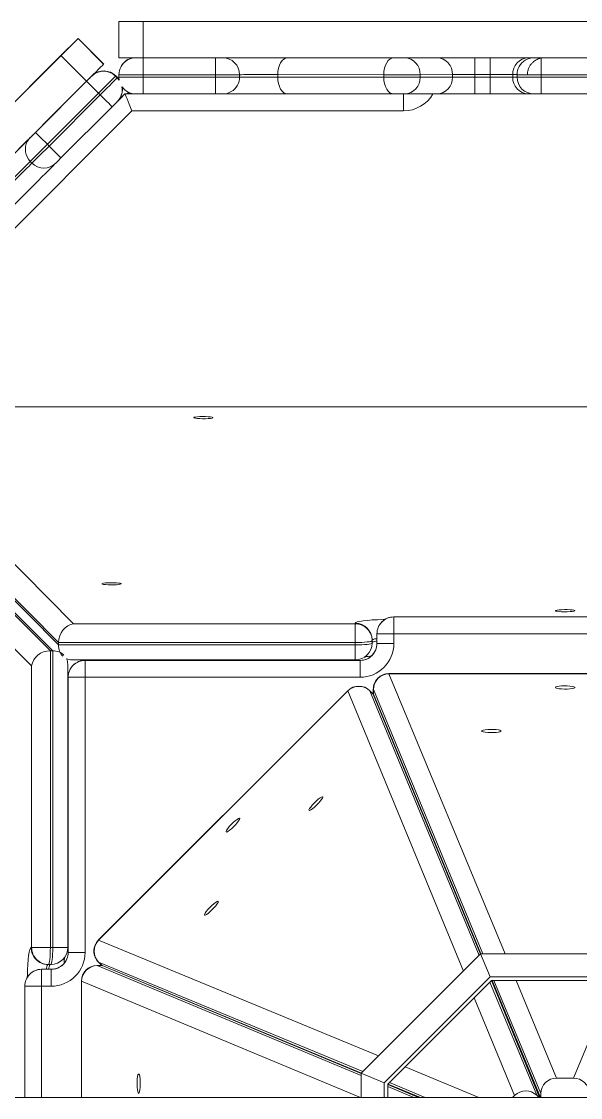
# Model space of a CAD drawing. Header units: millimetres. Extents: x -12977 to 11786, y -11805 to 10558.
# Drawn here: x -931.7 to -700, y 1389.2 to 1835 of the extents above; entities that cross this region are included whole.
import ezdxf

# ---------------------------------------------------------------- set-up
doc = ezdxf.new("R2010")
doc.units = ezdxf.units.MM
doc.layers.add('DIKOM_ОБЪЕКТ', color=7, linetype='Continuous')

msp = doc.modelspace()

# ---------------------------------------------------------------- linework, layer by layer
at = {"layer": 'DIKOM_ОБЪЕКТ', "color": 7, "linetype": 'Continuous', "lineweight": 15}
for p, q in [((-891.321, 1834.971), (-891.329, 1834.957)), ((-891.329, 1819.957), (-891.329, 1834.957)), ((-531.329, 1834.956), (-881.329, 1834.956)), ((-881.329, 1834.956), (-881.329, 1819.956)), ((-881.32, 1834.972), (-805.819, 1834.972)), ((-908.274, 1827.938), (-908.266, 1827.952)), ((-908.274, 1827.938), (-897.667, 1817.331)), ((-897.66, 1817.346), (-908.266, 1827.952)), ((-915.346, 1820.866), (-1162.833, 1573.379)), ((-968.724, 1767.495), (-915.336, 1820.882)), ((-904.739, 1810.259), (-915.346, 1820.866)), ((-884.329, 1819.956), (-884.333, 1819.949)), ((-881.333, 1819.949), (-851.333, 1819.948)), ((-881.329, 1819.956), (-531.329, 1819.956)), ((-848.333, 1819.949), (-848.332, 1819.951)), ((-821.45, 1819.953), (-777.481, 1819.949)), ((-772.967, 1819.949), (-759.532, 1819.953)), ((-743.838, 1819.954), (-737.481, 1819.954)), ((-721.527, 1819.953), (-716.062, 1819.951)), ((-719.333, 1819.949), (-719.333, 1819.949)), ((-716.333, 1819.948), (-696.333, 1819.948)), ((-897.667, 1817.331), (-897.66, 1817.346)), ((-890.466, 1816.323), (-890.812, 1815.517)), ((-890.425, 1816.399), (-890.466, 1816.323)), ((-725.466, 1816.323), (-725.812, 1815.517)), ((-725.466, 1816.323), (-725.466, 1816.323)), ((-1152.226, 1562.772), (-904.739, 1810.259)), ((-925.956, 1789.039), (-904.743, 1810.252)), ((-902.622, 1812.374), (-902.618, 1812.381)), ((-892.681, 1812.449), (-892.722, 1812.373)), ((-892.722, 1812.373), (-892.015, 1811.666)), ((-892.681, 1812.449), (-891.973, 1811.742)), ((-892.015, 1811.666), (-891.973, 1811.742)), ((-891.225, 1810.724), (-892.015, 1811.666)), ((-891.973, 1811.742), (-891.254, 1810.898)), ((-891.333, 1811.949), (-891.333, 1812.949)), ((-891.225, 1810.723), (-891.333, 1811.949)), ((-851.334, 1812.948), (-881.334, 1812.948)), ((-881.334, 1812.948), (-881.334, 1811.948)), ((-881.334, 1811.948), (-851.334, 1811.948)), ((-851.334, 1811.948), (-851.334, 1812.948)), ((-841.332, 1812.951), (-841.333, 1812.949)), ((-841.333, 1812.949), (-841.333, 1811.949)), ((-841.333, 1811.949), (-841.332, 1811.951)), ((-841.332, 1811.951), (-841.332, 1812.951)), ((-781.55, 1812.948), (-825.519, 1812.952)), ((-825.519, 1812.952), (-825.519, 1811.952)), ((-825.519, 1811.952), (-781.55, 1811.949)), ((-781.55, 1811.949), (-781.55, 1812.948)), ((-753.07, 1812.952), (-766.506, 1812.949)), ((-766.506, 1812.949), (-766.506, 1811.949)), ((-766.506, 1811.949), (-753.07, 1811.953)), ((-753.07, 1811.953), (-753.07, 1812.952)), ((-743.838, 1812.953), (-743.838, 1811.953)), ((-737.481, 1812.953), (-743.838, 1812.953)), ((-743.838, 1811.953), (-737.481, 1811.953)), ((-737.481, 1811.953), (-737.481, 1812.953)), ((-728.097, 1812.952), (-728.097, 1811.953)), ((-726.333, 1812.952), (-728.097, 1812.952)), ((-728.097, 1811.953), (-726.333, 1811.952)), ((-726.333, 1811.949), (-726.333, 1812.949)), ((-696.334, 1812.948), (-716.334, 1812.948)), ((-716.334, 1812.948), (-716.334, 1811.948)), ((-716.334, 1811.948), (-696.334, 1811.948)), ((-842.2, 1808.575), (-842.199, 1808.577)), ((-899.794, 1805.301), (-921.007, 1784.088)), ((-920.3, 1783.381), (-899.087, 1804.594)), ((-899.087, 1804.594), (-899.794, 1805.301)), ((-891.859, 1801.928), (-888.827, 1804.96)), ((-888.827, 1804.96), (-891.858, 1801.928)), ((-891.846, 1801.942), (-890.149, 1803.638)), ((-889.952, 1803.838), (-891.823, 1801.967)), ((-891.672, 1802.136), (-890.12, 1803.687)), ((-889.933, 1803.877), (-891.661, 1802.149)), ((-890.832, 1803.342), (-890.79, 1803.418)), ((-890.149, 1803.638), (-889.952, 1803.838)), ((-890.149, 1803.638), (-890.149, 1803.638)), ((-889.815, 1803.972), (-890.12, 1803.687)), ((-890.12, 1803.687), (-889.933, 1803.877)), ((-890.111, 1803.678), (-890.12, 1803.687)), ((-889.952, 1803.838), (-889.845, 1803.942)), ((-889.933, 1803.877), (-889.614, 1804.173)), ((-888.827, 1804.96), (-888.827, 1804.96)), ((-884.732, 1804.96), (-888.827, 1804.96)), ((-888.827, 1804.96), (-884.73, 1804.96)), ((-885.907, 1804.96), (-885.907, 1805.128)), ((-851.333, 1804.949), (-881.333, 1804.948)), ((-777.481, 1804.949), (-821.45, 1804.953)), ((-759.532, 1804.953), (-772.968, 1804.949)), ((-737.481, 1804.954), (-743.838, 1804.954)), ((-719.549, 1804.952), (-721.528, 1804.953)), ((-696.333, 1804.949), (-716.333, 1804.948)), ((-885.928, 1797.959), (-965.549, 1718.339)), ((-894.136, 1799.645), (-915.35, 1778.432)), ((-773.328, 1797.959), (-885.928, 1797.959)), ((-929.26, 1785.344), (-929.261, 1785.342)), ((-928.076, 1786.92), (-928.078, 1786.918)), ((-921.007, 1784.088), (-920.3, 1783.381)), ((-927.371, 1776.311), (-928.077, 1777.018)), ((-999.283, 1675.269), (-910.118, 1585.413)), ((-999.283, 1675.269), (-413.372, 1675.269)), ((-916.375, 1577.664), (-1006.327, 1668.314)), ((-1006.327, 1667.32), (-916.375, 1576.671)), ((-1010.276, 1664.365), (-919.761, 1574.278)), ((-918.768, 1574.278), (-1009.282, 1664.365)), ((-927.508, 1568.022), (-1017.231, 1657.321)), ((-777.375, 1588.279), (-635.375, 1588.279)), ((-777.375, 1588.279), (-777.375, 1588.279)), ((-635.375, 1588.279), (-777.375, 1588.279)), ((-910.118, 1585.413), (-793.375, 1585.412)), ((-793.375, 1585.412), (-793.375, 1585.639)), ((-783.508, 1584.654), (-783.508, 1584.654)), ((-786.375, 1578.684), (-786.375, 1578.458)), ((-786.374, 1577.691), (-786.375, 1578.684)), ((-786.375, 1578.458), (-786.375, 1577.464)), ((-784.375, 1577.279), (-784.375, 1581.279)), ((-777.375, 1581.278), (-777.375, 1577.278)), ((-635.375, 1581.278), (-777.375, 1581.278)), ((-919.761, 1574.278), (-919.761, 1451.278)), ((-918.768, 1574.278), (-919.761, 1574.278)), ((-918.768, 1451.278), (-918.768, 1574.278)), ((-793.375, 1577.664), (-916.375, 1577.664)), ((-916.375, 1576.671), (-916.375, 1577.664)), ((-916.375, 1576.671), (-793.375, 1576.671)), ((-793.375, 1576.671), (-793.375, 1577.664)), ((-786.375, 1577.464), (-786.374, 1577.691)), ((-910.827, 1570.464), (-793.375, 1570.464)), ((-905.375, 1570.279), (-791.375, 1570.279)), ((-905.375, 1570.279), (-905.375, 1570.279)), ((-791.375, 1570.279), (-905.375, 1570.279)), ((-808.422, 1570.464), (-808.794, 1570.279)), ((-791.375, 1570.279), (-791.375, 1570.279)), ((-927.508, 1451.279), (-927.508, 1568.022)), ((-912.56, 1451.279), (-912.559, 1568.73)), ((-911.508, 1566.654), (-911.508, 1566.653)), ((-779.405, 1564.698), (-779.404, 1564.791)), ((-633.346, 1564.791), (-779.404, 1564.791)), ((-912.375, 1449.279), (-912.375, 1563.279)), ((-905.375, 1563.278), (-905.375, 1449.278)), ((-791.375, 1563.278), (-905.375, 1563.278)), ((-633.347, 1564.698), (-779.405, 1564.698)), ((-779.405, 1564.698), (-731.284, 1448.699)), ((-796.521, 1557.701), (-899.799, 1454.423)), ((-796.455, 1557.636), (-899.734, 1454.357)), ((-796.455, 1557.636), (-796.521, 1557.701)), ((-748.581, 1441.536), (-796.455, 1557.636)), ((-785.934, 1556.308), (-787.328, 1557.701)), ((-787.328, 1557.701), (-787.285, 1557.636)), ((-785.891, 1556.242), (-787.285, 1557.636)), ((-787.285, 1557.636), (-742.088, 1448.029)), ((-785.934, 1556.308), (-785.891, 1556.242)), ((-785.905, 1558.291), (-785.905, 1556.32)), ((-785.889, 1558.214), (-785.905, 1558.291)), ((-785.889, 1556.243), (-785.905, 1556.32)), ((-741.508, 1448.609), (-785.891, 1556.242)), ((-785.889, 1558.214), (-785.889, 1556.243)), ((-740.457, 1448.699), (-785.889, 1558.214)), ((-785.889, 1556.243), (-741.276, 1448.699)), ((-912.375, 1466.564), (-912.56, 1466.19)), ((-912.375, 1466.563), (-912.56, 1466.19)), ((-899.734, 1454.357), (-899.799, 1454.423)), ((-899.734, 1454.357), (-783.749, 1406.368)), ((-927.734, 1451.279), (-927.508, 1451.279)), ((-919.761, 1451.278), (-918.768, 1451.278)), ((-899.799, 1445.23), (-898.405, 1443.836)), ((-899.734, 1445.187), (-899.799, 1445.23)), ((-899.734, 1445.187), (-898.34, 1443.793)), ((-790.235, 1399.881), (-899.734, 1445.187)), ((-741.417, 1448.699), (-790.915, 1399.202)), ((-737.484, 1439.19), (-741.417, 1448.699)), ((-671.417, 1448.699), (-741.417, 1448.699)), ((-923.375, 1442.279), (-919.375, 1442.279)), ((-923.375, 1442.279), (-923.375, 1442.279)), ((-919.375, 1442.279), (-923.375, 1442.279)), ((-920.553, 1444.279), (-920.78, 1444.279)), ((-919.56, 1444.279), (-920.553, 1444.279)), ((-919.375, 1442.279), (-919.375, 1442.279)), ((-898.418, 1443.807), (-900.389, 1443.807)), ((-900.389, 1443.807), (-900.313, 1443.791)), ((-898.341, 1443.791), (-900.313, 1443.791)), ((-900.313, 1443.791), (-790.915, 1398.255)), ((-898.418, 1443.807), (-898.341, 1443.791)), ((-898.34, 1443.793), (-898.405, 1443.836)), ((-790.915, 1399.076), (-898.341, 1443.791)), ((-898.34, 1443.793), (-790.813, 1399.303)), ((-929.508, 1438.654), (-929.508, 1438.653)), ((-906.889, 1437.307), (-906.889, 1389.169)), ((-906.796, 1437.307), (-906.889, 1437.307)), ((-791.146, 1389.168), (-906.796, 1437.307)), ((-906.796, 1437.307), (-906.796, 1389.168)), ((-737.484, 1439.19), (-781.415, 1395.259)), ((-736.855, 1437.671), (-779.897, 1394.63)), ((-737.536, 1436.99), (-718.186, 1390.064)), ((-675.357, 1439.19), (-737.484, 1439.19)), ((-716.997, 1389.168), (-736.956, 1437.57)), ((-675.986, 1437.671), (-736.855, 1437.671)), ((-736.701, 1437.671), (-716.58, 1389.168)), ((-716.434, 1390.79), (-735.883, 1437.671)), ((-726.709, 1437.671), (-709.919, 1397.197)), ((-702.951, 1397.197), (-686.132, 1437.671)), ((-930.375, 1389.169), (-930.375, 1435.279)), ((-919.375, 1435.278), (-923.375, 1435.278)), ((-923.375, 1435.278), (-923.375, 1389.168)), ((-727.324, 1389.987), (-744.029, 1430.498)), ((-772.722, 1401.805), (-742.181, 1389.168)), ((-781.415, 1395.259), (-790.915, 1399.202)), ((-790.915, 1399.202), (-790.915, 1389.168)), ((-702.951, 1397.197), (-709.919, 1397.197)), ((-781.415, 1395.259), (-781.415, 1389.168)), ((-779.897, 1394.63), (-779.897, 1389.168)), ((-767.114, 1389.169), (-779.897, 1394.489)), ((-779.897, 1393.669), (-769.085, 1389.168)), ((-779.786, 1394.741), (-766.318, 1389.169)), ((-764.343, 1389.168), (-779.208, 1395.319)), ((-680.303, 1389.168), (-963.704, 1389.169)), ((-727.324, 1389.987), (-728.143, 1389.168)), ((-717.29, 1389.168), (-718.186, 1390.064)), ((-716.434, 1389.168), (-716.434, 1390.79))]:
    msp.add_line(p, q, dxfattribs=at)
at = {"layer": 'DIKOM_ОБЪЕКТ', "color": 7, "linetype": 'Continuous', "lineweight": 15, "flags": 128}
for points in [[(-891.329, 1834.957), (-891.137, 1834.957), (-890.568, 1834.957), (-889.644, 1834.956), (-888.4, 1834.956), (-886.885, 1834.956), (-885.156, 1834.956), (-883.28, 1834.956), (-881.329, 1834.956)], [(-881.32, 1834.972), (-883.271, 1834.972), (-885.147, 1834.972), (-886.876, 1834.972), (-888.391, 1834.972), (-889.635, 1834.972), (-890.559, 1834.972), (-891.128, 1834.971), (-891.321, 1834.971)], [(-848.325, 1834.964), (-848.502, 1834.964), (-849.019, 1834.964), (-849.83, 1834.964), (-850.863, 1834.965), (-852.026, 1834.965), (-853.214, 1834.964), (-854.324, 1834.964), (-855.257, 1834.964), (-855.928, 1834.964), (-856.28, 1834.964), (-856.28, 1834.964), (-855.929, 1834.964), (-855.257, 1834.964), (-854.325, 1834.964), (-853.215, 1834.964), (-852.026, 1834.964), (-850.864, 1834.964), (-849.831, 1834.964), (-849.02, 1834.964), (-848.503, 1834.964), (-848.325, 1834.964)], [(-795.869, 1834.971), (-796.22, 1834.972), (-796.894, 1834.972), (-797.868, 1834.972), (-799.111, 1834.972), (-800.579, 1834.972), (-802.225, 1834.972), (-803.991, 1834.972), (-805.819, 1834.972)], [(-795.869, 1834.971), (-795.132, 1834.971), (-794.046, 1834.97), (-792.617, 1834.97), (-790.85, 1834.969), (-788.753, 1834.968), (-786.332, 1834.968), (-783.599, 1834.967), (-780.562, 1834.967), (-777.235, 1834.966), (-773.631, 1834.966), (-769.763, 1834.965), (-765.647, 1834.965), (-761.298, 1834.964), (-756.734, 1834.964), (-751.972, 1834.964), (-747.033, 1834.964), (-741.933, 1834.963), (-736.694, 1834.963), (-731.337, 1834.963), (-725.881, 1834.963), (-720.349, 1834.963), (-714.762, 1834.963), (-709.141, 1834.962), (-703.51, 1834.963), (-697.89, 1834.962)], [(-915.346, 1820.866), (-913.966, 1822.245), (-912.639, 1823.572), (-911.417, 1824.794), (-910.346, 1825.866), (-909.466, 1826.746), (-908.813, 1827.399), (-908.41, 1827.802), (-908.274, 1827.938)], [(-908.266, 1827.952), (-908.402, 1827.817), (-908.804, 1827.414), (-909.457, 1826.761), (-910.337, 1825.882), (-911.408, 1824.811), (-912.631, 1823.588), (-913.957, 1822.262), (-915.336, 1820.882)], [(-881.329, 1819.956), (-883.28, 1819.956), (-885.156, 1819.956), (-886.885, 1819.956), (-888.4, 1819.956), (-889.644, 1819.956), (-890.568, 1819.957), (-891.136, 1819.957), (-891.329, 1819.957)], [(-884.333, 1819.949), (-884.276, 1819.949), (-884.105, 1819.949), (-883.828, 1819.949), (-883.455, 1819.949), (-883, 1819.949), (-882.481, 1819.949), (-881.919, 1819.949), (-881.333, 1819.949)], [(-881.334, 1812.948), (-881.334, 1814.313), (-881.334, 1815.627), (-881.334, 1816.837), (-881.334, 1817.898), (-881.334, 1818.768), (-881.333, 1819.415), (-881.333, 1819.814), (-881.333, 1819.949)], [(-851.334, 1812.948), (-851.334, 1814.313), (-851.334, 1815.627), (-851.334, 1816.837), (-851.333, 1817.898), (-851.333, 1818.768), (-851.333, 1819.415), (-851.333, 1819.814), (-851.333, 1819.948)], [(-851.333, 1819.948), (-850.748, 1819.948), (-850.185, 1819.948), (-849.666, 1819.948), (-849.212, 1819.949), (-848.839, 1819.949), (-848.561, 1819.949), (-848.391, 1819.949), (-848.333, 1819.949)], [(-848.332, 1819.951), (-848.151, 1819.951), (-847.611, 1819.952), (-846.725, 1819.952), (-845.511, 1819.952), (-843.995, 1819.952), (-842.21, 1819.953), (-840.192, 1819.953), (-837.986, 1819.953), (-835.638, 1819.953), (-833.199, 1819.953), (-830.719, 1819.953), (-828.253, 1819.953), (-825.853, 1819.953), (-823.569, 1819.953), (-821.45, 1819.953)], [(-825.519, 1812.952), (-825.441, 1814.318), (-825.209, 1815.631), (-824.833, 1816.841), (-824.327, 1817.902), (-823.711, 1818.773), (-823.007, 1819.42), (-822.244, 1819.818), (-821.45, 1819.953)], [(-781.55, 1812.948), (-781.471, 1814.314), (-781.24, 1815.627), (-780.864, 1816.838), (-780.358, 1817.898), (-779.741, 1818.769), (-779.038, 1819.416), (-778.274, 1819.814), (-777.481, 1819.949)], [(-777.481, 1819.949), (-776.893, 1819.949), (-776.248, 1819.949), (-775.577, 1819.949), (-774.914, 1819.949), (-774.292, 1819.949), (-773.743, 1819.949), (-773.294, 1819.949), (-772.967, 1819.949)], [(-759.532, 1819.953), (-758.405, 1819.953), (-756.963, 1819.953), (-755.239, 1819.953), (-753.269, 1819.954), (-751.095, 1819.954), (-748.765, 1819.954), (-746.328, 1819.954), (-743.838, 1819.954)], [(-743.838, 1812.953), (-743.838, 1814.319), (-743.838, 1815.632), (-743.838, 1816.842), (-743.838, 1817.903), (-743.838, 1818.774), (-743.838, 1819.421), (-743.838, 1819.819), (-743.838, 1819.954)], [(-737.481, 1819.954), (-734.902, 1819.954), (-732.383, 1819.954), (-729.982, 1819.954), (-727.755, 1819.954), (-725.753, 1819.953), (-724.022, 1819.953), (-722.603, 1819.953), (-721.527, 1819.953)], [(-737.481, 1812.953), (-737.481, 1814.319), (-737.481, 1815.632), (-737.481, 1816.842), (-737.481, 1817.903), (-737.481, 1818.774), (-737.481, 1819.421), (-737.481, 1819.819), (-737.481, 1819.954)], [(-719.333, 1819.949), (-719.276, 1819.949), (-719.105, 1819.949), (-718.827, 1819.949), (-718.455, 1819.949), (-718, 1819.949), (-717.481, 1819.949), (-716.919, 1819.949), (-716.333, 1819.948)], [(-715.402, 1819.95), (-715.708, 1819.95), (-716.452, 1819.95), (-717.45, 1819.95), (-718.686, 1819.949)], [(-716.334, 1812.948), (-716.334, 1814.313), (-716.334, 1815.627), (-716.334, 1816.837), (-716.334, 1817.898), (-716.334, 1818.768), (-716.333, 1819.415), (-716.333, 1819.814), (-716.333, 1819.948)], [(-716.062, 1819.951), (-715.444, 1819.951), (-715.096, 1819.951), (-715.024, 1819.95), (-715.229, 1819.95), (-715.402, 1819.95)], [(-897.667, 1817.331), (-897.804, 1817.195), (-898.206, 1816.793), (-898.859, 1816.139), (-899.739, 1815.26), (-900.811, 1814.188), (-902.033, 1812.965), (-903.359, 1811.639), (-904.739, 1810.259)], [(-904.743, 1810.252), (-904.329, 1810.666), (-903.932, 1811.064), (-903.565, 1811.43), (-903.243, 1811.752), (-902.979, 1812.016), (-902.783, 1812.212), (-902.663, 1812.333), (-902.622, 1812.374)], [(-899.794, 1805.301), (-900.759, 1806.267), (-901.688, 1807.195), (-902.544, 1808.051), (-903.294, 1808.802), (-903.909, 1809.417), (-904.366, 1809.875), (-904.648, 1810.156), (-904.743, 1810.252)], [(-892.722, 1812.373), (-892.858, 1812.237), (-893.261, 1811.835), (-893.914, 1811.181), (-894.794, 1810.302), (-895.865, 1809.23), (-897.088, 1808.007), (-898.414, 1806.681), (-899.794, 1805.301)], [(-899.087, 1804.594), (-897.707, 1805.974), (-896.381, 1807.3), (-895.158, 1808.523), (-894.086, 1809.594), (-893.207, 1810.474), (-892.554, 1811.128), (-892.151, 1811.53), (-892.015, 1811.666)], [(-881.334, 1812.948), (-883.285, 1812.948), (-885.161, 1812.948), (-886.889, 1812.948), (-888.405, 1812.948), (-889.648, 1812.948), (-890.572, 1812.948), (-891.141, 1812.949), (-891.333, 1812.949)], [(-891.333, 1811.949), (-891.141, 1811.949), (-890.572, 1811.948), (-889.648, 1811.948), (-888.405, 1811.948), (-886.889, 1811.948), (-885.16, 1811.948), (-883.284, 1811.948), (-881.334, 1811.948)], [(-881.333, 1804.948), (-881.333, 1805.083), (-881.333, 1805.481), (-881.333, 1806.128), (-881.334, 1806.998), (-881.334, 1808.059), (-881.334, 1809.269), (-881.334, 1810.582), (-881.334, 1811.948)], [(-841.333, 1812.949), (-841.525, 1812.949), (-842.095, 1812.948), (-843.019, 1812.948), (-844.263, 1812.948), (-845.778, 1812.948), (-847.507, 1812.948), (-849.383, 1812.948), (-851.334, 1812.948)], [(-851.334, 1811.948), (-849.383, 1811.948), (-847.507, 1811.948), (-845.778, 1811.948), (-844.262, 1811.948), (-843.019, 1811.948), (-842.094, 1811.948), (-841.525, 1811.949), (-841.333, 1811.949)], [(-851.333, 1804.949), (-851.334, 1805.083), (-851.333, 1805.481), (-851.334, 1806.128), (-851.333, 1806.998), (-851.334, 1808.059), (-851.334, 1809.269), (-851.334, 1810.582), (-851.334, 1811.948)], [(-825.519, 1812.952), (-827.244, 1812.952), (-829.131, 1812.952), (-831.105, 1812.952), (-833.087, 1812.952), (-835, 1812.952), (-836.769, 1812.952), (-838.322, 1812.952), (-839.599, 1812.952), (-840.548, 1812.951), (-841.134, 1812.951), (-841.332, 1812.951)], [(-841.332, 1811.951), (-841.134, 1811.951), (-840.549, 1811.952), (-839.599, 1811.952), (-838.322, 1811.952), (-836.769, 1811.952), (-835, 1811.952), (-833.087, 1811.952), (-831.104, 1811.952), (-829.131, 1811.952), (-827.244, 1811.952), (-825.519, 1811.952)], [(-821.45, 1804.953), (-822.244, 1805.087), (-823.007, 1805.485), (-823.711, 1806.132), (-824.327, 1807.002), (-824.833, 1808.063), (-825.209, 1809.273), (-825.441, 1810.586), (-825.519, 1811.952)], [(-766.506, 1812.949), (-767.452, 1812.949), (-768.726, 1812.949), (-770.279, 1812.948), (-772.049, 1812.948), (-773.965, 1812.948), (-775.952, 1812.948), (-777.93, 1812.948), (-779.821, 1812.948), (-781.55, 1812.948)], [(-781.55, 1811.949), (-779.821, 1811.948), (-777.93, 1811.948), (-775.952, 1811.948), (-773.965, 1811.948), (-772.049, 1811.948), (-770.28, 1811.949), (-768.726, 1811.949), (-767.452, 1811.949), (-766.506, 1811.949)], [(-777.481, 1804.949), (-778.275, 1805.084), (-779.038, 1805.482), (-779.742, 1806.129), (-780.358, 1806.999), (-780.864, 1808.06), (-781.24, 1809.27), (-781.472, 1810.583), (-781.55, 1811.949)], [(-743.838, 1812.953), (-745.303, 1812.953), (-746.736, 1812.953), (-748.107, 1812.953), (-749.386, 1812.953), (-750.545, 1812.953), (-751.559, 1812.953), (-752.407, 1812.953), (-753.07, 1812.952)], [(-753.07, 1811.953), (-752.407, 1811.953), (-751.559, 1811.953), (-750.545, 1811.953), (-749.386, 1811.953), (-748.107, 1811.953), (-746.736, 1811.953), (-745.303, 1811.953), (-743.838, 1811.953)], [(-743.838, 1804.954), (-743.838, 1805.088), (-743.838, 1805.487), (-743.838, 1806.133), (-743.838, 1807.004), (-743.838, 1808.064), (-743.838, 1809.274), (-743.838, 1810.588), (-743.838, 1811.953)], [(-728.097, 1812.952), (-728.729, 1812.953), (-729.564, 1812.953), (-730.583, 1812.953), (-731.76, 1812.953), (-733.07, 1812.953), (-734.483, 1812.953), (-735.965, 1812.953), (-737.481, 1812.953)], [(-737.481, 1804.954), (-737.481, 1805.088), (-737.481, 1805.487), (-737.481, 1806.133), (-737.481, 1807.004), (-737.481, 1808.064), (-737.481, 1809.275), (-737.481, 1810.588), (-737.481, 1811.953)], [(-737.481, 1811.953), (-735.964, 1811.953), (-734.483, 1811.953), (-733.07, 1811.953), (-731.76, 1811.953), (-730.582, 1811.953), (-729.564, 1811.953), (-728.729, 1811.953), (-728.097, 1811.953)], [(-716.334, 1812.948), (-718.285, 1812.948), (-720.16, 1812.948), (-721.889, 1812.948), (-723.404, 1812.948), (-724.648, 1812.948), (-725.572, 1812.948), (-726.141, 1812.949), (-726.333, 1812.949)], [(-726.333, 1811.949), (-726.141, 1811.949), (-725.572, 1811.948), (-724.648, 1811.948), (-723.405, 1811.948), (-721.89, 1811.948), (-720.161, 1811.948), (-718.285, 1811.948), (-716.334, 1811.948)], [(-716.333, 1804.948), (-716.333, 1805.083), (-716.333, 1805.481), (-716.333, 1806.128), (-716.334, 1806.998), (-716.333, 1808.059), (-716.333, 1809.269), (-716.334, 1810.582), (-716.334, 1811.948)], [(-894.136, 1799.645), (-894.232, 1799.74), (-894.514, 1800.022), (-894.971, 1800.479), (-895.587, 1801.095), (-896.337, 1801.844), (-897.193, 1802.7), (-898.121, 1803.629), (-899.087, 1804.594)], [(-892.015, 1801.767), (-892.056, 1801.726), (-892.177, 1801.605), (-892.373, 1801.409), (-892.637, 1801.145), (-892.958, 1800.824), (-893.325, 1800.457), (-893.723, 1800.059), (-894.136, 1799.645)], [(-892.015, 1801.767), (-891.144, 1802.828), (-890.832, 1803.342)], [(-881.333, 1804.948), (-881.918, 1804.948), (-882.481, 1804.948), (-883, 1804.949), (-883.455, 1804.949), (-883.828, 1804.949), (-884.105, 1804.949), (-884.275, 1804.949), (-884.333, 1804.949)], [(-848.333, 1804.949), (-848.391, 1804.949), (-848.562, 1804.949), (-848.839, 1804.949), (-849.212, 1804.949), (-849.667, 1804.949), (-850.185, 1804.949), (-850.748, 1804.949), (-851.333, 1804.949)], [(-821.45, 1804.953), (-823.569, 1804.953), (-825.852, 1804.953), (-828.253, 1804.953), (-830.72, 1804.953), (-833.199, 1804.953), (-835.638, 1804.953), (-837.986, 1804.953), (-840.192, 1804.953), (-842.209, 1804.952), (-843.995, 1804.952), (-845.511, 1804.952), (-846.725, 1804.952), (-847.611, 1804.952), (-847.997, 1804.951)], [(-772.968, 1804.949), (-773.294, 1804.949), (-773.743, 1804.949), (-774.292, 1804.949), (-774.914, 1804.949), (-775.577, 1804.949), (-776.248, 1804.949), (-776.893, 1804.949), (-777.481, 1804.949)], [(-773.328, 1797.959), (-773.327, 1799.325), (-773.327, 1800.638), (-773.327, 1801.848), (-773.327, 1802.909), (-773.327, 1803.78), (-773.327, 1804.427), (-773.327, 1804.826), (-773.327, 1804.949)], [(-743.838, 1804.954), (-746.328, 1804.954), (-748.764, 1804.954), (-751.095, 1804.954), (-753.269, 1804.954), (-755.239, 1804.954), (-756.963, 1804.953), (-758.404, 1804.953), (-759.532, 1804.953)], [(-721.528, 1804.953), (-722.602, 1804.953), (-724.022, 1804.953), (-725.753, 1804.953), (-727.755, 1804.954), (-729.982, 1804.954), (-732.383, 1804.954), (-734.902, 1804.954), (-737.481, 1804.954)], [(-716.333, 1804.948), (-716.918, 1804.948), (-717.481, 1804.948), (-718, 1804.948), (-718.455, 1804.949), (-718.828, 1804.949), (-719.105, 1804.949), (-719.275, 1804.949), (-719.333, 1804.949)], [(-928.078, 1786.918), (-928.037, 1786.958), (-927.916, 1787.079), (-927.72, 1787.275), (-927.456, 1787.539), (-927.135, 1787.86), (-926.768, 1788.227), (-926.37, 1788.625), (-925.956, 1789.039)], [(-921.007, 1784.088), (-921.973, 1785.054), (-922.901, 1785.982), (-923.757, 1786.838), (-924.507, 1787.588), (-925.123, 1788.204), (-925.58, 1788.662), (-925.861, 1788.943), (-925.956, 1789.039)], [(-947.083, 1767.913), (-945.585, 1769.412), (-943.97, 1771.027), (-942.272, 1772.725), (-940.528, 1774.469), (-938.775, 1776.222), (-937.05, 1777.947), (-935.39, 1779.607), (-933.831, 1781.167), (-932.404, 1782.593), (-931.141, 1783.855), (-930.07, 1784.927), (-929.212, 1785.785), (-928.585, 1786.411), (-928.204, 1786.792), (-928.076, 1786.92)], [(-929.262, 1785.34), (-928.948, 1785.857), (-928.078, 1786.918)], [(-929.26, 1785.344), (-928.947, 1785.859), (-928.076, 1786.92)], [(-921.007, 1784.088), (-922.386, 1782.709), (-923.713, 1781.382), (-924.935, 1780.16), (-926.007, 1779.089), (-926.886, 1778.209), (-927.539, 1777.556), (-927.942, 1777.154), (-928.077, 1777.018)], [(-927.371, 1776.311), (-927.235, 1776.447), (-926.832, 1776.849), (-926.179, 1777.502), (-925.3, 1778.381), (-924.228, 1779.453), (-923.006, 1780.675), (-921.68, 1782.002), (-920.3, 1783.381)], [(-915.35, 1778.432), (-915.445, 1778.527), (-915.727, 1778.808), (-916.184, 1779.266), (-916.8, 1779.881), (-917.55, 1780.631), (-918.406, 1781.487), (-919.334, 1782.415), (-920.3, 1783.381)], [(-928.076, 1777.02), (-928.216, 1776.881), (-928.63, 1776.467), (-929.301, 1775.796), (-930.204, 1774.893), (-931.302, 1773.795), (-932.552, 1772.545), (-933.905, 1771.192), (-935.307, 1769.79), (-936.703, 1768.394), (-938.037, 1767.06), (-939.257, 1765.84)], [(-938.55, 1765.133), (-937.33, 1766.353), (-935.996, 1767.687), (-934.6, 1769.083), (-933.198, 1770.485), (-931.845, 1771.838), (-930.595, 1773.088), (-929.497, 1774.186), (-928.594, 1775.088), (-927.923, 1775.76), (-927.509, 1776.174), (-927.371, 1776.312)], [(-917.627, 1776.156), (-917.979, 1775.804), (-918.605, 1775.178), (-919.463, 1774.32), (-920.535, 1773.248), (-921.797, 1771.986), (-923.224, 1770.56), (-924.784, 1769), (-926.444, 1767.34), (-928.169, 1765.615), (-929.922, 1763.862), (-931.666, 1762.118), (-933.363, 1760.42), (-934.978, 1758.805), (-936.477, 1757.307)], [(-915.35, 1778.432), (-915.764, 1778.018), (-916.162, 1777.62), (-916.528, 1777.254), (-916.85, 1776.932), (-917.114, 1776.668), (-917.309, 1776.472), (-917.43, 1776.352), (-917.471, 1776.311)], [(-860.33, 1670.85), (-860.152, 1670.716), (-859.635, 1670.594), (-858.824, 1670.495), (-857.791, 1670.428), (-856.629, 1670.398), (-855.44, 1670.408), (-854.33, 1670.457), (-853.398, 1670.541), (-852.726, 1670.653), (-852.375, 1670.782), (-852.374, 1670.917), (-852.726, 1671.046), (-853.398, 1671.158), (-854.33, 1671.242), (-855.44, 1671.292), (-856.629, 1671.302), (-857.791, 1671.271), (-858.824, 1671.204), (-859.635, 1671.105), (-860.152, 1670.983), (-860.33, 1670.85)], [(-898.38, 1602.004), (-898.202, 1601.87), (-897.685, 1601.748), (-896.874, 1601.649), (-895.841, 1601.582), (-894.679, 1601.551), (-893.49, 1601.562), (-892.38, 1601.611), (-891.448, 1601.695), (-890.776, 1601.807), (-890.424, 1601.936), (-890.424, 1602.071), (-890.776, 1602.2), (-891.447, 1602.312), (-892.38, 1602.396), (-893.489, 1602.445), (-894.678, 1602.455), (-895.841, 1602.425), (-896.874, 1602.358), (-897.685, 1602.259), (-898.202, 1602.137), (-898.38, 1602.004)], [(-793.375, 1585.639), (-793.162, 1585.915), (-792.53, 1586.182), (-791.499, 1586.432), (-790.099, 1586.659), (-788.373, 1586.854), (-786.374, 1587.013), (-784.162, 1587.13), (-781.805, 1587.201), (-781.087, 1587.213)], [(-777.375, 1588.279), (-777.375, 1588.145), (-777.375, 1587.746), (-777.375, 1587.099), (-777.375, 1586.228), (-777.375, 1585.168), (-777.375, 1583.957), (-777.375, 1582.644), (-777.375, 1581.278)], [(-710.372, 1590.851), (-710.194, 1590.718), (-709.677, 1590.596), (-708.866, 1590.497), (-707.834, 1590.43), (-706.671, 1590.399), (-705.482, 1590.409), (-704.372, 1590.459), (-703.44, 1590.543), (-702.768, 1590.655), (-702.417, 1590.784), (-702.417, 1590.919), (-702.768, 1591.048), (-703.44, 1591.16), (-704.372, 1591.244), (-705.482, 1591.293), (-706.671, 1591.303), (-707.833, 1591.273), (-708.866, 1591.206), (-709.677, 1591.107), (-710.194, 1590.985), (-710.372, 1590.851)], [(-793.375, 1577.664), (-793.375, 1579.036), (-793.375, 1580.386), (-793.375, 1581.662), (-793.375, 1582.814), (-793.375, 1583.8), (-793.375, 1584.58), (-793.375, 1585.124), (-793.375, 1585.412)], [(-786.375, 1578.458), (-786.509, 1578.303), (-786.908, 1578.154), (-787.555, 1578.017), (-788.425, 1577.897), (-789.486, 1577.798), (-790.696, 1577.725), (-792.01, 1577.68), (-793.375, 1577.664)], [(-784.375, 1581.279), (-784.24, 1581.279), (-783.842, 1581.279), (-783.195, 1581.279), (-782.325, 1581.279), (-781.264, 1581.279), (-780.054, 1581.279), (-778.741, 1581.278), (-777.375, 1581.278)], [(-793.375, 1576.671), (-792.01, 1576.686), (-790.696, 1576.731), (-789.486, 1576.804), (-788.425, 1576.903), (-787.555, 1577.023), (-786.908, 1577.16), (-786.509, 1577.309), (-786.375, 1577.464)], [(-793.375, 1576.671), (-793.375, 1575.329), (-793.375, 1574.07), (-793.375, 1572.941), (-793.375, 1571.985), (-793.375, 1571.241), (-793.375, 1570.735), (-793.375, 1570.488), (-793.375, 1570.464)], [(-784.375, 1577.279), (-784.24, 1577.279), (-783.842, 1577.279), (-783.195, 1577.279), (-782.325, 1577.279), (-781.264, 1577.279), (-780.054, 1577.279), (-778.741, 1577.278), (-777.375, 1577.278)], [(-905.375, 1570.279), (-905.375, 1570.145), (-905.375, 1569.746), (-905.375, 1569.099), (-905.375, 1568.228), (-905.375, 1567.167), (-905.375, 1565.957), (-905.375, 1564.644), (-905.375, 1563.278)], [(-791.375, 1570.279), (-791.375, 1570.145), (-791.375, 1569.746), (-791.375, 1569.099), (-791.375, 1568.228), (-791.375, 1567.168), (-791.375, 1565.957), (-791.375, 1564.644), (-791.375, 1563.278)], [(-912.375, 1563.279), (-912.24, 1563.279), (-911.842, 1563.279), (-911.195, 1563.279), (-910.325, 1563.279), (-909.264, 1563.278), (-908.054, 1563.278), (-906.741, 1563.279), (-905.375, 1563.278)], [(-710.377, 1559.05), (-710.2, 1558.851), (-709.683, 1558.67), (-708.872, 1558.523), (-707.839, 1558.422), (-706.677, 1558.378), (-705.488, 1558.392), (-704.378, 1558.466), (-703.446, 1558.591), (-702.774, 1558.757), (-702.422, 1558.949), (-702.422, 1559.15), (-702.774, 1559.343), (-703.445, 1559.509), (-704.377, 1559.634), (-705.487, 1559.707), (-706.676, 1559.722), (-707.839, 1559.678), (-708.871, 1559.577), (-709.682, 1559.43), (-710.2, 1559.249), (-710.377, 1559.05)], [(-741.005, 1541.025), (-740.827, 1540.826), (-740.31, 1540.645), (-739.499, 1540.498), (-738.466, 1540.397), (-737.304, 1540.353), (-736.115, 1540.368), (-735.005, 1540.441), (-734.073, 1540.566), (-733.401, 1540.733), (-733.049, 1540.925), (-733.05, 1541.126), (-733.401, 1541.318), (-734.072, 1541.484), (-735.005, 1541.609), (-736.114, 1541.683), (-737.304, 1541.698), (-738.466, 1541.653), (-739.499, 1541.552), (-740.309, 1541.405), (-740.827, 1541.224), (-741.005, 1541.025)], [(-812.55, 1508.076), (-812.284, 1508.061), (-811.79, 1508.299), (-811.113, 1508.768), (-810.312, 1509.427), (-809.458, 1510.218), (-808.628, 1511.069), (-807.895, 1511.906), (-807.324, 1512.654), (-806.967, 1513.246), (-806.854, 1513.63), (-806.996, 1513.773), (-807.38, 1513.66), (-807.972, 1513.302), (-808.72, 1512.732), (-809.557, 1511.999), (-810.408, 1511.169), (-811.198, 1510.315), (-811.858, 1509.514), (-812.327, 1508.836), (-812.565, 1508.342), (-812.55, 1508.076)], [(-846.934, 1499.173), (-846.667, 1499.158), (-846.173, 1499.396), (-845.496, 1499.865), (-844.695, 1500.524), (-843.841, 1501.314), (-843.012, 1502.166), (-842.278, 1503.003), (-841.707, 1503.75), (-841.35, 1504.343), (-841.237, 1504.727), (-841.379, 1504.869), (-841.763, 1504.757), (-842.356, 1504.399), (-843.103, 1503.829), (-843.94, 1503.096), (-844.791, 1502.266), (-845.582, 1501.412), (-846.241, 1500.611), (-846.71, 1499.933), (-846.948, 1499.439), (-846.934, 1499.173)], [(-855.855, 1464.772), (-855.588, 1464.757), (-855.095, 1464.995), (-854.417, 1465.464), (-853.616, 1466.123), (-852.763, 1466.913), (-851.933, 1467.765), (-851.199, 1468.601), (-850.629, 1469.349), (-850.271, 1469.942), (-850.159, 1470.326), (-850.301, 1470.468), (-850.684, 1470.356), (-851.277, 1469.998), (-852.025, 1469.428), (-852.861, 1468.695), (-853.713, 1467.865), (-854.503, 1467.011), (-855.162, 1466.21), (-855.631, 1465.532), (-855.869, 1465.038), (-855.855, 1464.772)], [(-929.306, 1438.996), (-929.294, 1439.712), (-929.223, 1442.069), (-929.106, 1444.28), (-928.948, 1446.28), (-928.753, 1448.005), (-928.527, 1449.404), (-928.276, 1450.435), (-928.009, 1451.067), (-927.734, 1451.279)], [(-919.761, 1451.278), (-921.133, 1451.278), (-922.483, 1451.278), (-923.759, 1451.279), (-924.911, 1451.278), (-925.896, 1451.279), (-926.676, 1451.279), (-927.22, 1451.279), (-927.508, 1451.279)], [(-919.761, 1451.278), (-919.776, 1449.913), (-919.821, 1448.6), (-919.895, 1447.389), (-919.993, 1446.329), (-920.113, 1445.458), (-920.25, 1444.812), (-920.399, 1444.413), (-920.553, 1444.279)], [(-919.56, 1444.279), (-919.405, 1444.413), (-919.256, 1444.812), (-919.12, 1445.458), (-919, 1446.329), (-918.901, 1447.39), (-918.828, 1448.6), (-918.783, 1449.913), (-918.768, 1451.278)], [(-918.768, 1451.278), (-917.426, 1451.278), (-916.167, 1451.278), (-915.037, 1451.279), (-914.082, 1451.279), (-913.337, 1451.279), (-912.831, 1451.279), (-912.584, 1451.279), (-912.56, 1451.279)], [(-912.375, 1449.279), (-912.24, 1449.279), (-911.842, 1449.279), (-911.195, 1449.279), (-910.325, 1449.279), (-909.264, 1449.279), (-908.054, 1449.279), (-906.741, 1449.279), (-905.375, 1449.278)], [(-923.375, 1442.279), (-923.375, 1442.145), (-923.375, 1441.746), (-923.375, 1441.099), (-923.375, 1440.228), (-923.375, 1439.168), (-923.375, 1437.957), (-923.375, 1436.644), (-923.375, 1435.278)], [(-919.375, 1442.279), (-919.375, 1442.145), (-919.375, 1441.746), (-919.375, 1441.099), (-919.375, 1440.228), (-919.375, 1439.167), (-919.375, 1437.957), (-919.375, 1436.644), (-919.375, 1435.278)], [(-930.375, 1435.279), (-930.24, 1435.279), (-929.842, 1435.279), (-929.195, 1435.279), (-928.325, 1435.279), (-927.264, 1435.279), (-926.054, 1435.278), (-924.741, 1435.278), (-923.375, 1435.278)], [(-883.147, 1390.883), (-882.948, 1391.061), (-882.767, 1391.578), (-882.62, 1392.389), (-882.519, 1393.421), (-882.475, 1394.584), (-882.49, 1395.773), (-882.563, 1396.883), (-882.688, 1397.815), (-882.854, 1398.487), (-883.046, 1398.838), (-883.247, 1398.839), (-883.439, 1398.487), (-883.605, 1397.816), (-883.73, 1396.884), (-883.804, 1395.774), (-883.818, 1394.585), (-883.774, 1393.422), (-883.673, 1392.39), (-883.526, 1391.579), (-883.345, 1391.061), (-883.147, 1390.883)]]:
    msp.add_lwpolyline(points, dxfattribs=at)
at = {"layer": 'DIKOM_ОБЪЕКТ', "color": 7, "linetype": 'Continuous', "lineweight": 15}
for centre, radius, start, end in [((-884.333, 1812.949), 7, 90, 151.18119), ((-884.292, 1813.024), 7, 98.0083, 151.18119), ((-848.333, 1812.949), 7, 0.00345, 90), ((-848.332, 1812.951), 7, 0.00345, 90), ((-773.248, 1813.208), 6.747, 357.80142, 87.61645), ((-759.813, 1813.211), 6.748, 357.80658, 87.61368), ((-721.305, 1813.161), 6.795, 91.87538, 181.76156), ((-719.333, 1812.949), 7, 90, 151.18119), ((-719.333, 1812.949), 7, 90, 151.18119), ((-719.132, 2289.661), 469.712, 269.97552, 270.05452), ((-897.672, 1807.424), 7, 45, 135), ((-897.63, 1807.499), 7, 45, 130.4862), ((-884.333, 1812.949), 7, 151.18119, 180.00345), ((-719.333, 1812.949), 7, 151.18119, 180.00345), ((-848.332, 1811.951), 7, 331.18119, 0.00345), ((-848.333, 1811.949), 7, 331.20388, 0.00345), ((-773.247, 1811.69), 6.746, 272.3736, 2.20343), ((-759.811, 1811.693), 6.746, 272.3736, 2.20343), ((-721.305, 1811.744), 6.795, 178.24216, 268.12519), ((-719.333, 1811.949), 7, 180.00345, 270), ((-896.965, 1806.717), 7, 331.18119, 10.0765), ((-896.923, 1806.792), 7, 331.18119, 8.63409), ((-884.333, 1811.949), 7, 215.9071, 270), ((-848.333, 1811.949), 7, 270, 331.20388), ((-885.683, 1799.616), 6.019, 102.83001, 117.39205), ((-885.701, 1799.569), 6.027, 102.10747, 116.55899), ((-885.909, 1799.402), 5.993, 97.23108, 111.97111), ((-773.327, 1811.959), 14, 270, 329.96718), ((-923.128, 1781.968), 7, 151.2041, 225), ((-922.421, 1781.261), 7, 225, 315), ((-777.375, 1581.279), 7, 90, 180.00345), ((-777.375, 1581.279), 7, 90, 151.18119), ((-793.352, 1578.661), 6.978, 0.18689, 90.18266), ((-793.352, 1578.435), 6.977, 0.18427, 90.18662), ((-784.58, 1576.099), 3.147, 86.26265, 124.7659), ((-784.58, 1575.107), 3.146, 86.24975, 124.77419), ((-793.375, 1577.464), 7, 270, 359.96977), ((-791.375, 1577.279), 7, 270, 0.00345), ((-791.375, 1577.278), 14, 270, 0.00345), ((-791.375, 1577.279), 7, 270, 331.18119), ((-905.375, 1563.279), 7, 90, 180.00345), ((-905.375, 1563.279), 7, 90, 151.18119), ((-779.405, 1558.291), 6.5, 90, 180.00059), ((-779.353, 1558.162), 6.536, 90.45485, 179.53914), ((-791.924, 1553.105), 6.5, 45.00117, 135), ((-791.87, 1552.978), 6.536, 45.45879, 134.54836), ((-895.203, 1449.826), 6.5, 135, 225.00117), ((-895.076, 1449.772), 6.536, 135.45515, 224.54461), ((-920.758, 1451.256), 6.977, 179.81133, 269.8194), ((-920.531, 1451.256), 6.977, 179.81376, 269.81697), ((-919.56, 1451.279), 7, 270.00071, 0), ((-919.375, 1449.279), 7, 270, 0.00345), ((-919.375, 1449.278), 14, 270, 0.00345), ((-919.375, 1449.279), 7, 270, 331.18119), ((-923.375, 1435.279), 7, 90, 180.00345), ((-923.375, 1435.279), 7, 90, 151.18119), ((-918.193, 1442.486), 3.148, 145.26506, 183.7668), ((-917.201, 1442.486), 3.146, 145.24211, 183.76427), ((-900.389, 1437.307), 6.5, 90.00107, 180), ((-900.26, 1437.255), 6.536, 90.45877, 179.54789)]:
    msp.add_arc(centre, radius, start, end, dxfattribs=at)
for centre, major_axis, ratio, start_param, end_param in [((-885.927, 1797.96), (-2.899, 7), 0.00009, 0.0000721, 1.5708684), ((-910.118, 1578.458), (2.747, 6.597), 0.852167, 0.4545964, 2.0253927), ((-920.553, 1568.022), (6.598, 2.742), 0.8521445, 1.1170405, 2.6878368), ((-919.56, 1568.022), (6.598, 2.742), 0.8521445, 0.3403696, 1.1170405), ((-910.118, 1577.464), (2.747, 6.597), 0.852167, 2.0253927, 2.8005521), ((-910.118, 1577.464), (2.747, 6.597), 0.852167, 3.1104348, 3.4826332), ((-919.56, 1568.022), (6.598, 2.742), 0.8521445, 5.9428157, 6.3151836), ((-709.919, 1390.79), (6.516, -0.002), 0.9832789, 1.5711015, 3.1418978), ((-702.95, 1390.79), (6.516, -0.002), 0.9832789, 0.0003052, 1.5711015), ((-722.793, 1385.457), (4.61, 4.605), 0.9832915, 0.0006082, 1.5714045)]:
    msp.add_ellipse(centre, major_axis=major_axis, ratio=ratio, start_param=start_param, end_param=end_param, dxfattribs=at)
for points, knots in [([(-722.013, 1812.962), (-722.014, 1812.972), (-722.065, 1813.473), (-721.885, 1814.436), (-721.484, 1815.743), (-720.865, 1816.859), (-720.126, 1817.779), (-719.312, 1818.51), (-718.474, 1819.062), (-717.656, 1819.452), (-716.901, 1819.706), (-716.247, 1819.85), (-715.729, 1819.919), (-715.384, 1819.942), (-715.192, 1819.949), (-715.125, 1819.949), (-715.11, 1819.95), (-715.106, 1819.95)], [0, 0, 0, 0, 0.00277, 0.1384277, 0.2631014, 0.3787134, 0.4863184, 0.5861788, 0.6780374, 0.7612096, 0.8345151, 0.8964054, 0.9449457, 0.9781299, 0.9916032, 0.9978122, 1, 1, 1, 1]), ([(-715.05, 1819.95), (-715.049, 1819.95), (-715.039, 1819.949), (-715.124, 1819.951), (-715.213, 1819.95), (-715.397, 1819.95), (-715.422, 1819.95)], [0, 0, 0, 0, 0.0167972, 0.3158729, 0.9103695, 1, 1, 1, 1]), ([(-891.849, 1801.939), (-891.843, 1801.946), (-891.684, 1802.115), (-891.308, 1802.557), (-891.012, 1803.045), (-890.832, 1803.342)], [0, 0, 0, 0, 0.015762, 0.4002823, 1, 1, 1, 1]), ([(-789.651, 1571.7), (-789.592, 1571.71), (-789.315, 1571.757), (-788.542, 1571.853), (-787.669, 1571.948), (-787.043, 1571.994), (-786.889, 1572.005)], [0, 0, 0, 0, 0.0976828, 0.4665295, 0.8689933, 1, 1, 1, 1]), ([(-914.094, 1444.851), (-914.079, 1445.04), (-914.027, 1445.734), (-913.927, 1446.638), (-913.845, 1447.21), (-913.81, 1447.457)], [0, 0, 0, 0, 0.1754036, 0.6437731, 1, 1, 1, 1])]:
    msp.add_open_spline(points, degree=3, knots=knots, dxfattribs=at)

doc.saveas('drawing.dxf')
